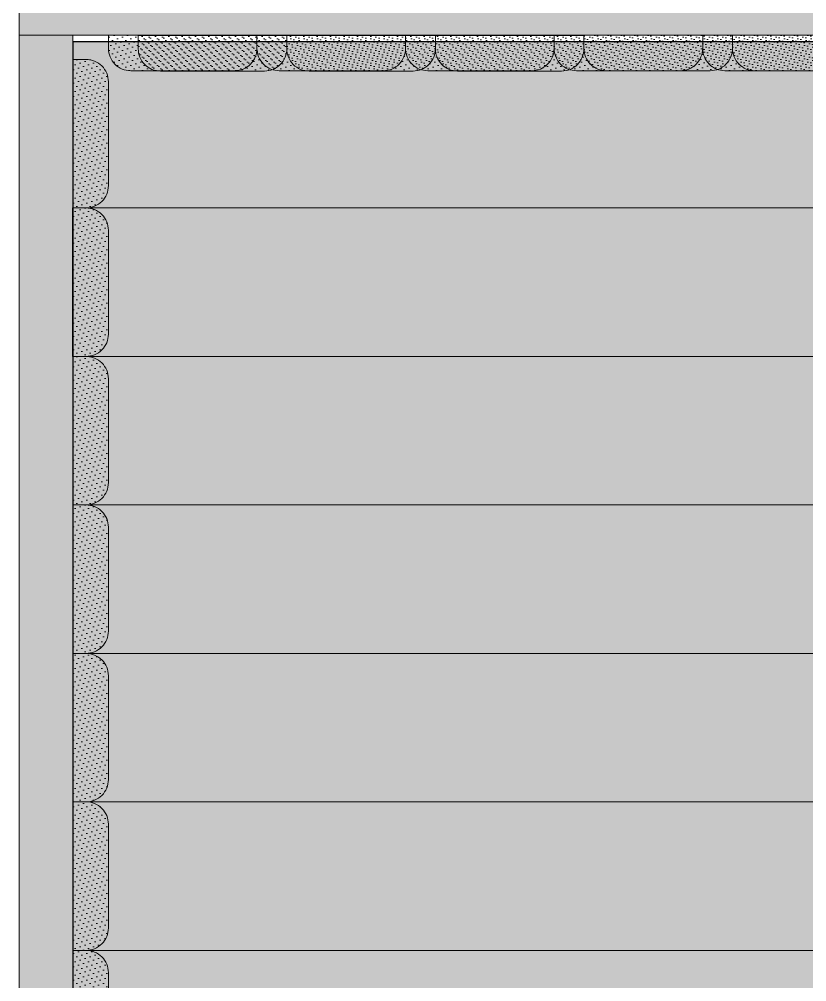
# Model space of a CAD drawing. Header units: millimetres. Extents: x 6676 to 14342, y 3639 to 5293.
# Drawn here: x 7361.41 to 7387.91, y 4869.1 to 4901.51 of the extents above; entities that cross this region are included whole.
import ezdxf

# ---------------------------------------------------------------- set-up
doc = ezdxf.new("R2010")
doc.units = ezdxf.units.MM
doc.layers.add('1 - bed panels', color=170, linetype='Continuous', lineweight=9)
doc.layers.add('1 - plaster', color=1, linetype='Continuous', lineweight=9)
doc.layers.add('A-dim-work', color=8, linetype='Continuous')
pattern_1 = [(315, (6809.11257, 6932.57385), (0.168379802, 0.056126601), [0, -0.15875])]
pattern_2 = [(315, (6884.11257, 6932.57386), (0.168379802, 0.056126601), [0, -0.15875])]
pattern_3 = [(135, (663.2971, -2021.59586), (-0.168379802, -0.056126601), [0, -0.15875])]
pattern_4 = [(135, (666.09273, -2031.61416), (-0.168379802, -0.056126601), [0, -0.15875])]
pattern_5 = [(135, (663.2971, -2021.60687), (-0.168379802, -0.056126601), [0, -0.15875])]
pattern_6 = [(135, (666.09273, -2021.61416), (-0.168379802, -0.056126601), [0, -0.15875])]

# ---------------------------------------------------------------- blocks, each defined once
blk = doc.blocks.new('bed')
at = {"layer": '1 - bed panels', "true_color": 0x334acc}
h = blk.add_hatch(dxfattribs=at)
h.set_pattern_fill('DOTS', color=162, scale=0.1, angle=135, style=0)
h.set_pattern_definition([(135, (658.2971, -2021.60687), (-0.168379802, -0.056126601), [0, -0.15875])])
edge = h.paths.add_edge_path()
edge.add_line((4.754, 218.789), (8.254, 218.789))
edge.add_arc((8.254, 219.539), 0.75, 270, 360)
edge.add_line((9.004, 219.539), (9.004, 219.989))
edge.add_line((9.004, 219.989), (4.004, 219.989))
edge.add_line((4.004, 219.989), (4.004, 219.539))
edge.add_arc((4.754, 219.539), 0.75, 180, 270)
h = blk.add_hatch(dxfattribs=at)
h.set_pattern_fill('DOTS', color=162, scale=0.1, angle=135, style=0)
h.set_pattern_definition(pattern_5)
edge = h.paths.add_edge_path()
edge.add_line((9.754, 218.789), (13.254, 218.789))
edge.add_arc((13.254, 219.539), 0.75, 270, 360)
edge.add_line((14.004, 219.539), (14.004, 219.989))
edge.add_line((14.004, 219.989), (9.004, 219.989))
edge.add_line((9.004, 219.989), (9.004, 219.539))
edge.add_arc((9.754, 219.539), 0.75, 180, 270)
h = blk.add_hatch(dxfattribs=at)
h.set_pattern_fill('DOTS', color=162, scale=0.1, angle=135, style=0)
h.set_pattern_definition(pattern_5)
edge = h.paths.add_edge_path()
edge.add_line((14.754, 218.789), (18.254, 218.789))
edge.add_arc((18.254, 219.539), 0.75, 270, 360)
edge.add_line((19.004, 219.539), (19.004, 219.989))
edge.add_line((19.004, 219.989), (14.004, 219.989))
edge.add_line((14.004, 219.989), (14.004, 219.539))
edge.add_arc((14.754, 219.539), 0.75, 180, 270)
h = blk.add_hatch(dxfattribs=at)
h.set_pattern_fill('DOTS', color=162, scale=0.1, angle=135, style=0)
h.set_pattern_definition(pattern_3)
edge = h.paths.add_edge_path()
edge.add_line((19.754, 218.8), (23.254, 218.8))
edge.add_arc((23.254, 219.55), 0.75, 270, 360)
edge.add_line((24.004, 219.55), (24.004, 220))
edge.add_line((24.004, 220), (19.004, 220))
edge.add_line((19.004, 220), (19.004, 219.55))
edge.add_arc((19.754, 219.55), 0.75, 180, 270)
h = blk.add_hatch(dxfattribs=at)
h.set_pattern_fill('DOTS', color=162, scale=0.1, angle=135, style=0)
h.set_pattern_definition(pattern_3)
edge = h.paths.add_edge_path()
edge.add_line((24.754, 218.8), (28.254, 218.8))
edge.add_arc((28.254, 219.55), 0.75, 270, 360)
edge.add_line((29.004, 219.55), (29.004, 220))
edge.add_line((29.004, 220), (24.004, 220))
edge.add_line((24.004, 220), (24.004, 219.55))
edge.add_arc((24.754, 219.55), 0.75, 180, 270)
h = blk.add_hatch(dxfattribs=at)
h.set_pattern_fill('DOTS', color=162, scale=0.1, angle=135, style=0)
h.set_pattern_definition(pattern_6)
edge = h.paths.add_edge_path()
edge.add_line((3, 214.93), (3, 218.43))
edge.add_arc((2.25, 218.43), 0.75, 0, 90)
edge.add_line((2.25, 219.18), (1.8, 219.18))
edge.add_line((1.8, 219.18), (1.8, 214.18))
edge.add_line((1.8, 214.18), (2.25, 214.18))
edge.add_arc((2.25, 214.93), 0.75, 270, 360)
h = blk.add_hatch(dxfattribs=at)
h.set_pattern_fill('DOTS', color=162, scale=0.1, angle=135, style=0)
h.set_pattern_definition(pattern_6)
edge = h.paths.add_edge_path()
edge.add_line((3, 209.93), (3, 213.43))
edge.add_arc((2.25, 213.43), 0.75, 0, 90)
edge.add_line((2.25, 214.18), (1.8, 214.18))
edge.add_line((1.8, 214.18), (1.8, 209.18))
edge.add_line((1.8, 209.18), (2.25, 209.18))
edge.add_arc((2.25, 209.93), 0.75, 270, 360)
h = blk.add_hatch(dxfattribs=at)
h.set_pattern_fill('DOTS', color=162, scale=0.1, angle=135, style=0)
h.set_pattern_definition(pattern_4)
edge = h.paths.add_edge_path()
edge.add_line((3, 204.93), (3, 208.43))
edge.add_arc((2.25, 208.43), 0.75, 0, 90)
edge.add_line((2.25, 209.18), (1.8, 209.18))
edge.add_line((1.8, 209.18), (1.8, 204.18))
edge.add_line((1.8, 204.18), (2.25, 204.18))
edge.add_arc((2.25, 204.93), 0.75, 270, 360)
h = blk.add_hatch(dxfattribs=at)
h.set_pattern_fill('DOTS', color=162, scale=0.1, angle=135, style=0)
h.set_pattern_definition(pattern_4)
edge = h.paths.add_edge_path()
edge.add_line((3, 199.93), (3, 203.43))
edge.add_arc((2.25, 203.43), 0.75, 0, 90)
edge.add_line((2.25, 204.18), (1.8, 204.18))
edge.add_line((1.8, 204.18), (1.8, 199.18))
edge.add_line((1.8, 199.18), (2.25, 199.18))
edge.add_arc((2.25, 199.93), 0.75, 270, 360)
h = blk.add_hatch(dxfattribs=at)
h.set_pattern_fill('DOTS', color=162, scale=0.1, angle=135, style=0)
h.set_pattern_definition(pattern_4)
edge = h.paths.add_edge_path()
edge.add_line((3, 194.93), (3, 198.43))
edge.add_arc((2.25, 198.43), 0.75, 0, 90)
edge.add_line((2.25, 199.18), (1.8, 199.18))
edge.add_line((1.8, 199.18), (1.8, 194.18))
edge.add_line((1.8, 194.18), (2.25, 194.18))
edge.add_arc((2.25, 194.93), 0.75, 270, 360)
h = blk.add_hatch(dxfattribs=at)
h.set_pattern_fill('DOTS', color=162, scale=0.1, angle=135, style=0)
h.set_pattern_definition(pattern_4)
edge = h.paths.add_edge_path()
edge.add_line((3, 189.93), (3, 193.43))
edge.add_arc((2.25, 193.43), 0.75, 0, 90)
edge.add_line((2.25, 194.18), (1.8, 194.18))
edge.add_line((1.8, 194.18), (1.8, 189.18))
edge.add_line((1.8, 189.18), (2.25, 189.18))
edge.add_arc((2.25, 189.93), 0.75, 270, 360)
h = blk.add_hatch(dxfattribs=at)
h.set_pattern_fill('DOTS', color=162, scale=0.1, angle=135, style=0)
h.set_pattern_definition(pattern_4)
edge = h.paths.add_edge_path()
edge.add_line((3, 184.93), (3, 188.43))
edge.add_arc((2.25, 188.43), 0.75, 0, 90)
edge.add_line((2.25, 189.18), (1.8, 189.18))
edge.add_line((1.8, 189.18), (1.8, 184.18))
edge.add_line((1.8, 184.18), (2.25, 184.18))
edge.add_arc((2.25, 184.93), 0.75, 270, 360)
at = {"layer": '1 - plaster', "true_color": 0xe0a352}
for points in [[(0, 221.8), (0, 220), (112, 220), (112, 221.8)], [(0, 9), (1.8, 9), (1.8, 220), (0, 220)]]:
    blk.add_hatch(color=33, dxfattribs=at).paths.add_polyline_path(points)
at = {"layer": '1 - bed panels'}
for points in [[(4.754, 218.789), (8.254, 218.789, 0.414214), (9.004, 219.539), (9.004, 219.989), (4.004, 219.989), (4.004, 219.539, 0.414214)], [(9.754, 218.789), (13.254, 218.789, 0.414214), (14.004, 219.539), (14.004, 219.989), (9.004, 219.989), (9.004, 219.539, 0.414214)], [(14.754, 218.789), (18.254, 218.789, 0.414214), (19.004, 219.539), (19.004, 219.989), (14.004, 219.989), (14.004, 219.539, 0.414214)], [(19.754, 218.8), (23.254, 218.8, 0.414214), (24.004, 219.55), (24.004, 220), (19.004, 220), (19.004, 219.55, 0.414214)], [(24.754, 218.8), (28.254, 218.8, 0.414214), (29.004, 219.55), (29.004, 220), (24.004, 220), (24.004, 219.55, 0.414214)], [(3, 214.93), (3, 218.43, 0.414214), (2.25, 219.18), (1.8, 219.18), (1.8, 214.18), (2.25, 214.18, 0.414214)], [(3, 209.93), (3, 213.43, 0.414214), (2.25, 214.18), (1.8, 214.18), (1.8, 209.18), (2.25, 209.18, 0.414214)], [(3, 204.93), (3, 208.43, 0.414214), (2.25, 209.18), (1.8, 209.18), (1.8, 204.18), (2.25, 204.18, 0.414214)], [(3, 199.93), (3, 203.43, 0.414214), (2.25, 204.18), (1.8, 204.18), (1.8, 199.18), (2.25, 199.18, 0.414214)], [(3, 194.93), (3, 198.43, 0.414214), (2.25, 199.18), (1.8, 199.18), (1.8, 194.18), (2.25, 194.18, 0.414214)], [(3, 189.93), (3, 193.43, 0.414214), (2.25, 194.18), (1.8, 194.18), (1.8, 189.18), (2.25, 189.18, 0.414214)], [(3, 184.93), (3, 188.43, 0.414214), (2.25, 189.18), (1.8, 189.18), (1.8, 184.18), (2.25, 184.18, 0.414214)]]:
    blk.add_lwpolyline(points, format="xyb", close=True, dxfattribs=at)
at = {"layer": '1 - plaster'}
for points in [[(112, 220), (112, 221.8), (0, 221.8), (0, 220), (112, 220)], [(1.8, 220), (0, 220), (0, 9), (1.8, 9), (1.8, 220)]]:
    blk.add_lwpolyline(points, dxfattribs=at)
blk = doc.blocks.new('ceiling')
at = {"layer": '1 - bed panels', "true_color": 0x334acc}
h = blk.add_hatch(dxfattribs=at)
h.set_pattern_fill('DOTS', color=162, scale=0.5, angle=315)
h.set_pattern_definition([(315, (-6381.57635, -5838.8958), (0.84189901, 0.280633004), [0, -0.79375])])
h.paths.add_polyline_path([(0, -210.79), (102.206, -210.79), (102.206, -0.225), (0, -0.225)])
at = {"layer": '1 - bed panels'}
for points in [[(0, -5.82), (102.206, -5.82), (102.206, 0), (0, 0)], [(0, -10.82), (102.206, -10.82), (102.206, -5.82), (0, -5.82)], [(0, -15.82), (102.206, -15.82), (102.206, -10.82), (0, -10.82)], [(0, -20.82), (102.206, -20.82), (102.206, -15.82), (0, -15.82)], [(0, -25.82), (102.206, -25.82), (102.206, -20.82), (0, -20.82)], [(0, -30.82), (102.206, -30.82), (102.206, -25.82), (0, -25.82)], [(0, -35.82), (102.206, -35.82), (102.206, -30.82), (0, -30.82)]]:
    blk.add_lwpolyline(points, close=True, dxfattribs=at)

msp = doc.modelspace()

# ---------------------------------------------------------------- hatches: boundary and pattern name
at = {"layer": '1 - bed panels', "true_color": 0x334acc}
h = msp.add_hatch(dxfattribs=at)
h.set_pattern_fill('DOTS', color=162, scale=0.1, angle=315, style=0)
h.set_pattern_definition(pattern_1)
edge = h.paths.add_edge_path()
edge.add_line((7365.155, 4899.778), (7368.655, 4899.778))
edge.add_arc((7368.655, 4900.528), 0.75, 270, 360)
edge.add_line((7369.405, 4900.528), (7369.405, 4900.978))
edge.add_line((7369.405, 4900.978), (7364.405, 4900.978))
edge.add_line((7364.405, 4900.978), (7364.405, 4900.528))
edge.add_arc((7365.155, 4900.528), 0.75, 180, 270)
h = msp.add_hatch(dxfattribs=at)
h.set_pattern_fill('DOTS', color=162, scale=0.1, angle=315, style=0)
h.set_pattern_definition(pattern_1)
edge = h.paths.add_edge_path()
edge.add_line((7370.155, 4899.778), (7373.655, 4899.778))
edge.add_arc((7373.655, 4900.528), 0.75, 270, 360)
edge.add_line((7374.405, 4900.528), (7374.405, 4900.978))
edge.add_line((7374.405, 4900.978), (7369.405, 4900.978))
edge.add_line((7369.405, 4900.978), (7369.405, 4900.528))
edge.add_arc((7370.155, 4900.528), 0.75, 180, 270)
h = msp.add_hatch(dxfattribs=at)
h.set_pattern_fill('DOTS', color=162, scale=0.1, angle=315, style=0)
h.set_pattern_definition(pattern_2)
edge = h.paths.add_edge_path()
edge.add_line((7375.155, 4899.778), (7378.655, 4899.778))
edge.add_arc((7378.655, 4900.528), 0.75, 270, 360)
edge.add_line((7379.405, 4900.528), (7379.405, 4900.978))
edge.add_line((7379.405, 4900.978), (7374.405, 4900.978))
edge.add_line((7374.405, 4900.978), (7374.405, 4900.528))
edge.add_arc((7375.155, 4900.528), 0.75, 180, 270)
h = msp.add_hatch(dxfattribs=at)
h.set_pattern_fill('DOTS', color=162, scale=0.1, angle=315, style=0)
h.set_pattern_definition(pattern_2)
edge = h.paths.add_edge_path()
edge.add_line((7380.155, 4899.778), (7383.655, 4899.778))
edge.add_arc((7383.655, 4900.528), 0.75, 270, 360)
edge.add_line((7384.405, 4900.528), (7384.405, 4900.978))
edge.add_line((7384.405, 4900.978), (7379.405, 4900.978))
edge.add_line((7379.405, 4900.978), (7379.405, 4900.528))
edge.add_arc((7380.155, 4900.528), 0.75, 180, 270)
h = msp.add_hatch(dxfattribs=at)
h.set_pattern_fill('DOTS', color=162, scale=0.1, angle=315, style=0)
h.set_pattern_definition(pattern_1)
edge = h.paths.add_edge_path()
edge.add_line((7385.155, 4899.778), (7388.655, 4899.778))
edge.add_arc((7388.655, 4900.528), 0.75, 270, 360)
edge.add_line((7389.405, 4900.528), (7389.405, 4900.978))
edge.add_line((7389.405, 4900.978), (7384.405, 4900.978))
edge.add_line((7384.405, 4900.978), (7384.405, 4900.528))
edge.add_arc((7385.155, 4900.528), 0.75, 180, 270)

# ---------------------------------------------------------------- linework, layer by layer
at = {"layer": '1 - bed panels'}
for points in [[(7365.155, 4899.778), (7368.655, 4899.778, 0.414214), (7369.405, 4900.528), (7369.405, 4900.978), (7364.405, 4900.978), (7364.405, 4900.528, 0.414214)], [(7370.155, 4899.778), (7373.655, 4899.778, 0.414214), (7374.405, 4900.528), (7374.405, 4900.978), (7369.405, 4900.978), (7369.405, 4900.528, 0.414214)], [(7375.155, 4899.778), (7378.655, 4899.778, 0.414214), (7379.405, 4900.528), (7379.405, 4900.978), (7374.405, 4900.978), (7374.405, 4900.528, 0.414214)], [(7380.155, 4899.778), (7383.655, 4899.778, 0.414214), (7384.405, 4900.528), (7384.405, 4900.978), (7379.405, 4900.978), (7379.405, 4900.528, 0.414214)], [(7385.155, 4899.778), (7388.655, 4899.778, 0.414214), (7389.405, 4900.528), (7389.405, 4900.978), (7384.405, 4900.978), (7384.405, 4900.528, 0.414214)]]:
    msp.add_lwpolyline(points, format="xyb", close=True, dxfattribs=at)
at = {"layer": 'A-dim-work'}
for points in [[(7363.205, 4690.188), (7465.41, 4690.188), (7465.41, 4900.753), (7363.205, 4900.753)], [(7363.205, 4895.158), (7363.205, 4895.158), (7363.205, 4890.158), (7363.205, 4890.158)]]:
    msp.add_lwpolyline(points, close=True, dxfattribs=at)

# ---------------------------------------------------------------- block references
for name, p in [('bed', (7361.405, 4680.978)), ('ceiling', (7363.205, 4900.978))]:
    msp.add_blockref(name, p, dxfattribs=at)

doc.saveas('drawing.dxf')
